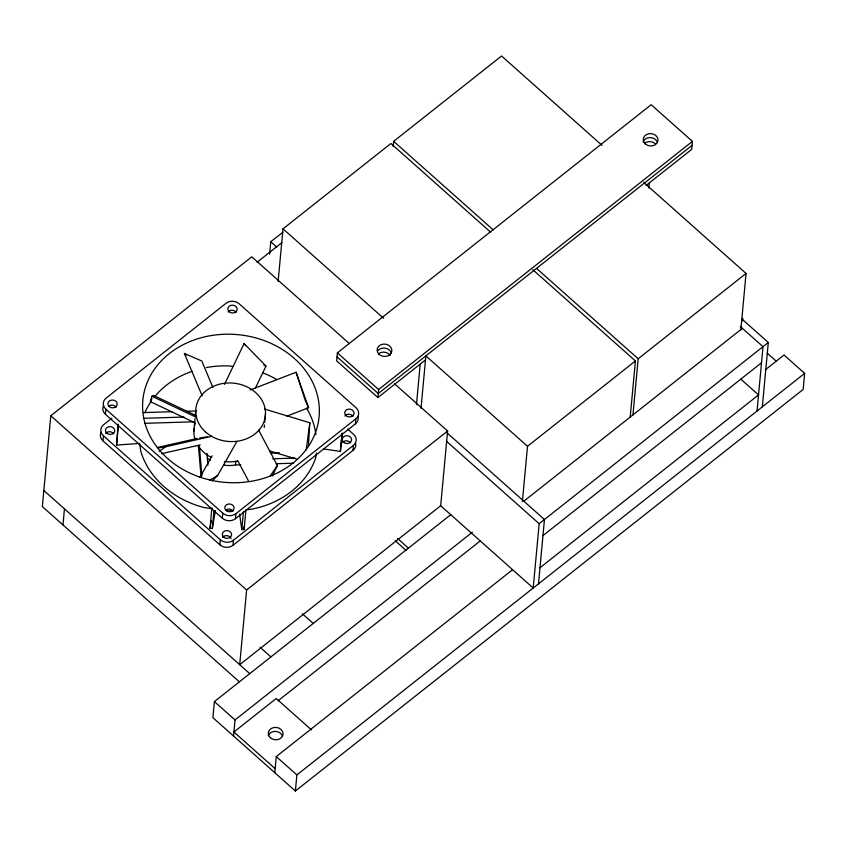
<?xml version="1.0" encoding="UTF-8"?>
<svg xmlns="http://www.w3.org/2000/svg" width="847" height="847" viewBox="0 0 847 847"><rect width="100%" height="100%" fill="white"/><g stroke="black" fill="none" stroke-linecap="round" stroke-linejoin="round"><path stroke-width="1.27" d="M308.414 446.221L309.833 422.769L264.56 409.048M349.197 343.48L251.771 256.821L50.778 415.782L42.35 506.591L239.383 681.835M62.964 524.918L64.457 508.835M355.465 443.002A9.317 7.803 5.3 0 1 352.945 450.456L232.989 545.309A9.317 7.803 5.3 0 1 219.839 544.812L102.963 440.853L103.429 435.792A9.317 7.803 5.3 0 1 103.599 424.739L111.878 418.206M105.43 414.257L105.896 409.196A9.317 7.803 5.3 0 1 106.066 398.154L226.022 303.29A9.317 7.803 5.3 0 1 239.172 303.798L356.047 407.746A9.317 7.803 5.3 0 1 355.878 418.789L355.412 423.86L235.455 518.713A9.317 7.803 5.3 0 1 222.306 518.216L105.43 414.257A9.317 7.803 5.3 0 1 103.546 405.671M118.072 424.146L116.579 445.088L139.681 443.426M116.579 445.088L118.464 424.823M193.857 431.197L195.032 418.524M195.265 415.993L195.731 410.933M215.424 510.572L212.311 528.528L210.003 528.189L211.888 507.925M212.311 528.528L213.952 510.805M219.839 544.812L220.305 539.74L103.429 435.792M222.306 518.216L222.772 513.144L105.896 409.196M223.703 465.141A30.28 25.368 5.3 0 0 235.487 464.95L235.837 461.149M450.742 514.69L214.407 701.591L212.915 717.674L295.381 791.013L803.157 389.451L804.65 373.368L784.036 355.031L765.381 369.779M232.989 545.309L233.465 540.248L353.411 445.384A9.317 7.803 5.3 0 0 353.58 434.342L347.683 429.101M235.455 518.713L235.932 513.653L355.878 418.789M245.874 510.497L244.105 529.491L241.797 529.661L243.438 511.937M269.621 254.132L270.765 241.766L282.856 232.205M447.618 431.017L246.615 589.967L239.69 664.694L440.684 505.744L447.618 431.017L394.469 383.755M233.539 736.011L235.032 719.929L472.34 532.255M264.211 427.544L264.455 425.003M264.688 422.473L265.503 413.611M278.144 281.289L283.014 228.828L390.912 143.492L490.487 232.057M274.767 772.676L276.26 756.593L512.53 569.745M295.381 791.013L296.873 774.931L804.65 373.368M646.123 185.44L691.66 149.432L692.412 141.385L651.174 104.71L337.413 352.85L336.672 360.886L377.9 397.561L425.501 359.911M323.745 448.963L340.378 451.44L342.019 433.717M342.23 433.061L340.378 451.44M352.945 450.456L353.411 445.384M393.177 146.563L393.664 141.322L501.562 55.987L602.122 145.43M377.9 397.561L378.641 389.514L692.412 141.385M416.449 404.644L420.218 364.094M421.012 408.307L425.872 355.888M522.398 501.382L527.512 446.295L635.409 360.96L532.879 269.759M741.644 318.779L768.303 342.495L539.168 523.7L533.208 588.03L440.376 505.468M538.491 583.848L544.462 519.518L446.697 432.563M648.866 188.119L649.342 182.888M630.179 417.359L635.409 360.96M632.931 415.189L638.162 358.779L746.059 273.454L643.529 182.253M740.829 329.854L746.059 273.454M742.575 320.833L742.808 318.356M757.049 411.017L763.009 346.677L740.299 326.476M762.332 406.825L768.303 342.495M306.201 449.916L309.833 422.769M210.003 528.189L211.337 520.492M316.482 453.05L315.613 458.079A90.608 75.912 5.3 0 1 250.797 509.343L246.085 509.682M195.138 422.907L150.364 401.647L151.92 396.227L153.582 395.443L195.996 415.581M272.363 476.078L277.371 465.511L258.568 429.98M224.487 384.39L244.095 343.543L265.99 366.073L255.349 388.244M150.364 401.647L151.973 398.545M199.934 477.316L212.131 455.781M212.279 480.958L217.658 475.453L236.916 441.446M269.897 476.406L277.371 465.511M257.128 262.21L281.987 242.56M692.031 145.409L378.27 393.537L337.042 356.873M523.848 501.18L742.396 328.34M278.091 700.765L480.175 540.958M542.969 535.6L761.527 362.76M539.984 567.765L758.541 394.924L740.871 379.212M159.172 451.229L165.705 446.75L211.962 436.237M209.929 480.154L217.658 475.453M250.098 390.022L296.058 372.246L308.604 407.725L286.837 416.142M157.341 447.512L197.182 438.45M161.65 453.664L200.199 444.897M199.701 437.973L207.113 436.808M158.283 447.904L165.705 446.75M227.335 511.027L232.544 510.656M143.736 418.312L184.011 417.042M144.562 423.341L193.942 421.774M270.394 453.177L279.499 452.891M143.439 412.584L172.375 411.716M186.848 411.282L196.059 410.996M272.787 458.778L295.158 458.1M235.487 464.95L240.749 464.791M276.27 463.722L293.369 463.203M232.861 366.486L229.188 365.936A88.501 74.134 5.3 0 0 206.266 367.587M212.163 508.772L203.947 507.544A90.608 75.912 5.3 0 1 140.793 451.366L139.84 444.559M269.431 450.879L297.096 459.254M263.851 365.237L265.99 366.073M202.137 395.761L184.392 353.474L201.787 360.981L212.936 387.566M151.92 396.227L196.695 417.486M767.213 353.125L776.043 360.981M393.664 141.322L493.24 229.886M536.617 268.467L638.162 358.779M283.014 228.828L383.575 318.271M425.967 355.973L527.512 446.295M270.765 241.766L276.704 247.038M446.337 441.139L539.168 523.7M337.413 352.85L378.641 389.514M397.582 538.512L408.423 548.157M395.242 540.778L406.084 550.423M302.379 613.81L313.221 623.445M50.778 415.782L246.615 589.967M260.061 647.267L270.902 656.912M43.843 490.508L249.749 673.64M311.558 729.955L276.228 698.521L233.91 731.988L275.137 768.663M214.407 701.591L235.032 719.929M276.26 756.593L296.873 774.931M184.392 353.474L186.171 355.264M244.095 343.543L245.609 345.608M237.647 460.472L248.563 481.096M306.085 402.357L308.604 407.725M296.058 372.246L305.576 401.277M243.745 526.898L244.105 529.491M239.606 514.087L241.797 529.661M199.32 445.85L201.925 475.855M198.367 445.511L201.099 476.903M206.954 453.494L207.939 465.215M643.148 141.925A7.39 6.194 5.3 0 1 650.358 137.606A7.39 6.194 5.3 0 1 657.42 142.476M377.751 350.944A7.39 6.194 5.3 0 1 385.163 348.181A7.39 6.194 5.3 0 1 391.261 352.955M378.577 353.728A7.39 6.194 5.3 0 1 390.171 355.454M210.374 460.26A30.28 25.368 5.3 0 1 207.314 458.058M222.496 537.432A4.659 3.907 5.3 0 1 227.165 535.685A4.659 3.907 5.3 0 1 231.009 538.703M342.453 442.568A4.659 3.907 5.3 0 1 350.51 442.886M105.631 433.473A4.659 3.907 5.3 0 1 113.689 433.791M144.837 412.785A88.501 74.134 5.3 0 1 151.295 401.182M155.17 396.11A88.501 74.134 5.3 0 1 192.121 371.314M262.919 372.881A88.501 74.134 5.3 0 1 276.662 379.477M306.508 408.138A88.501 74.134 5.3 0 1 315.899 434.458M235.932 513.653A9.317 7.803 5.3 0 1 222.772 513.144M357.932 416.406A9.317 7.803 5.3 0 1 355.412 423.86M108.85 406.105A4.659 3.907 5.3 0 1 116.155 407.195M228.044 312.024A4.659 3.907 5.3 0 1 236.101 312.331M344.92 415.972A4.659 3.907 5.3 0 1 352.977 416.29M225.715 510.053A4.659 3.907 5.3 0 1 233.02 511.143M233.465 540.248A9.317 7.803 5.3 0 1 220.305 539.74M102.963 440.853A9.317 7.803 5.3 0 1 101.079 432.266M237.329 461.17A34.939 29.264 5.3 0 1 224.391 461.488M210.903 457.232A34.939 29.264 5.3 0 1 198.304 446.02M194.926 438.82A34.939 29.264 5.3 0 1 194.027 428.656M194.461 426.126A34.939 29.264 5.3 0 1 195.159 423.659M268.203 735.736A7.39 6.194 5.3 0 1 275.402 731.416A7.39 6.194 5.3 0 1 282.464 736.276M644.736 143.238A7.39 6.194 5.3 0 1 655.176 143.641M645.34 143.969A7.39 6.194 5.3 0 0 657.738 141.661A7.39 6.194 5.3 0 0 648.813 133.72A7.39 6.194 5.3 0 0 645.34 143.969M379.191 354.448A7.39 6.194 5.3 0 0 391.589 352.151A7.39 6.194 5.3 0 0 382.653 344.21A7.39 6.194 5.3 0 0 379.191 354.448M106.764 433.156A4.659 3.907 5.3 0 0 114.578 431.705A4.659 3.907 5.3 0 0 108.945 426.697A4.659 3.907 5.3 0 0 106.764 433.156M167.664 458.534A88.501 74.134 5.3 0 0 316.047 430.954A88.501 74.134 5.3 0 0 209.209 335.92A88.501 74.134 5.3 0 0 167.664 458.534M346.052 415.655A4.659 3.907 5.3 0 0 353.866 414.204A4.659 3.907 5.3 0 0 348.233 409.196A4.659 3.907 5.3 0 0 346.052 415.655M226.107 510.508A4.659 3.907 5.3 0 0 233.91 509.058A4.659 3.907 5.3 0 0 228.288 504.06A4.659 3.907 5.3 0 0 226.107 510.508M229.177 311.696A4.659 3.907 5.3 0 0 236.991 310.246A4.659 3.907 5.3 0 0 231.369 305.248A4.659 3.907 5.3 0 0 229.177 311.696M109.231 406.56A4.659 3.907 5.3 0 0 117.045 405.11A4.659 3.907 5.3 0 0 111.412 400.102A4.659 3.907 5.3 0 0 109.231 406.56M343.586 442.25A4.659 3.907 5.3 0 0 351.399 440.8A4.659 3.907 5.3 0 0 345.767 435.792A4.659 3.907 5.3 0 0 343.586 442.25M223.64 537.104A4.659 3.907 5.3 0 0 231.443 535.653A4.659 3.907 5.3 0 0 225.821 530.656A4.659 3.907 5.3 0 0 223.64 537.104M205.63 432.034A34.939 29.264 5.3 0 0 264.2 421.15A34.939 29.264 5.3 0 0 222.03 383.638A34.939 29.264 5.3 0 0 205.63 432.034M270.394 737.769A7.39 6.194 5.3 0 0 282.792 735.471A7.39 6.194 5.3 0 0 273.867 727.531A7.39 6.194 5.3 0 0 270.394 737.769"/></g></svg>
